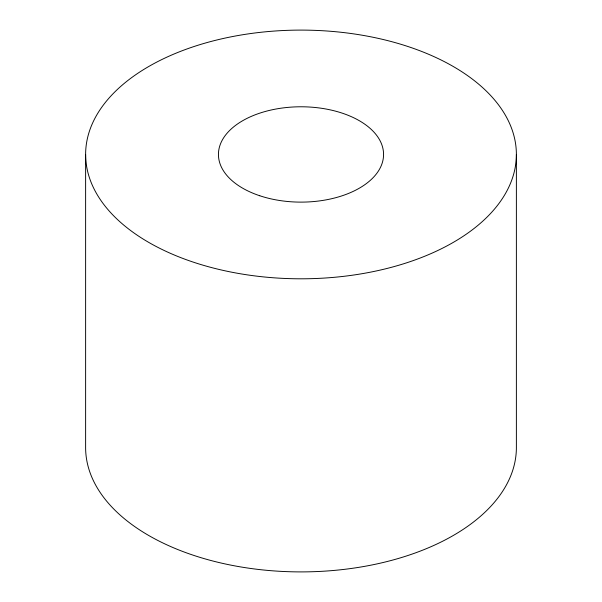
<?xml version="1.0" encoding="UTF-8"?>
<svg xmlns="http://www.w3.org/2000/svg" width="602" height="602" viewBox="0 0 602 602"><rect width="100%" height="100%" fill="white"/><g stroke="black" fill="none" stroke-linecap="round" stroke-linejoin="round"><path stroke-width="0.9" d="M516.381 154.451A215.381 124.351 0 0 1 193.31 262.141A215.381 124.351 0 0 1 193.31 46.76A215.381 124.351 0 0 1 516.381 154.451L516.381 447.549A215.381 124.351 0 0 1 301 571.9A215.381 124.351 0 0 1 85.619 447.549L85.619 154.451M259.718 195.733A82.564 47.671 0 0 0 383.564 154.451A82.564 47.671 0 0 0 259.718 113.168A82.564 47.671 0 0 0 259.718 195.733"/></g></svg>
